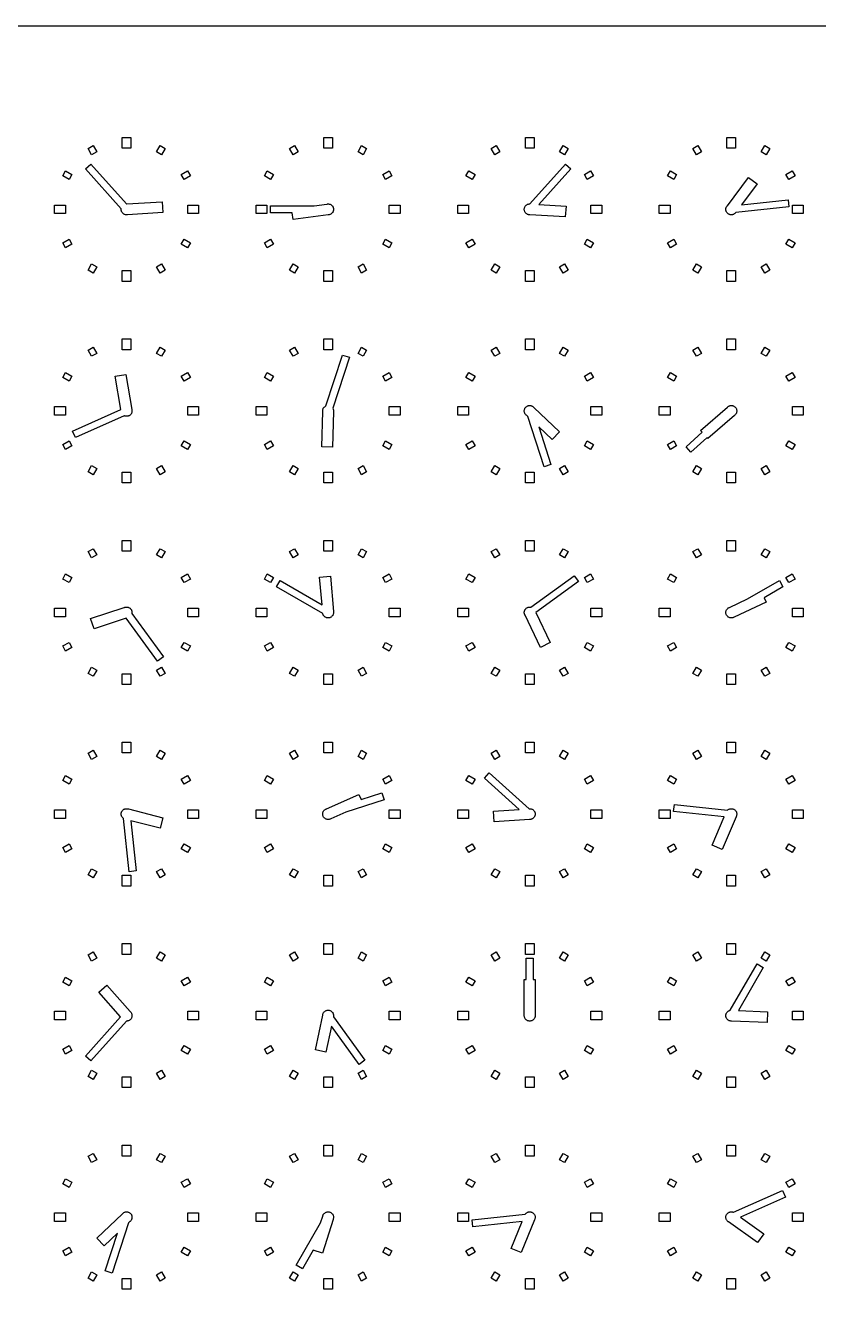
# Model space of a CAD drawing. Header units: millimetres. Extents: x -8 to 856, y -8 to 688.
# Drawn here: x 648 to 758.1, y 508.5 to 687.5 of the extents above; entities that cross this region are included whole.
import ezdxf

# ---------------------------------------------------------------- set-up
doc = ezdxf.new("R2010")
doc.units = ezdxf.units.MM

msp = doc.modelspace()

# ---------------------------------------------------------------- linework, layer by layer
for points in [[(-7.5, -7.5), (-7.5, 687.5), (855.5, 687.5), (855.5, -7.5)], [(662.6, 670.5), (661.4, 670.5), (661.4, 672), (662.6, 672), (662.6, 670.5)], [(690.6, 670.5), (689.4, 670.5), (689.4, 672), (690.6, 672), (690.6, 670.5)], [(718.6, 670.5), (717.4, 670.5), (717.4, 672), (718.6, 672), (718.6, 670.5)], [(746.6, 670.5), (745.4, 670.5), (745.4, 672), (746.6, 672), (746.6, 670.5)], [(657.85, 669.99), (657.15, 669.59), (656.65, 670.46), (657.35, 670.86), (657.85, 669.99)], [(666.85, 669.59), (666.15, 669.99), (666.65, 670.86), (667.35, 670.46), (666.85, 669.59)], [(685.85, 669.99), (685.15, 669.59), (684.65, 670.46), (685.35, 670.86), (685.85, 669.99)], [(694.85, 669.59), (694.15, 669.99), (694.65, 670.86), (695.35, 670.46), (694.85, 669.59)], [(713.85, 669.99), (713.15, 669.59), (712.65, 670.46), (713.35, 670.86), (713.85, 669.99)], [(722.85, 669.59), (722.15, 669.99), (722.65, 670.86), (723.35, 670.46), (722.85, 669.59)], [(741.85, 669.99), (741.15, 669.59), (740.65, 670.46), (741.35, 670.86), (741.85, 669.99)], [(750.85, 669.59), (750.15, 669.99), (750.65, 670.86), (751.35, 670.46), (750.85, 669.59)], [(662.07, 661.25), (662, 661.25), (661.93, 661.25), (661.85, 661.26), (661.78, 661.28), (661.71, 661.3), (661.64, 661.33), (661.58, 661.37), (661.52, 661.42), (661.47, 661.47), (661.42, 661.52), (661.37, 661.58), (661.33, 661.64), (661.3, 661.71), (661.28, 661.78), (661.26, 661.85), (661.25, 661.93), (661.25, 662), (661.25, 662.07), (661.25, 662.09), (656.28, 667.61), (657.02, 668.28), (661.99, 662.75), (662, 662.75), (662.03, 662.75), (666.94, 663.05), (667.04, 661.56), (662.13, 661.26), (662.07, 661.25)], [(718, 661.25), (717.93, 661.25), (717.85, 661.26), (717.78, 661.28), (717.71, 661.3), (717.64, 661.33), (717.58, 661.37), (717.52, 661.42), (717.47, 661.47), (717.42, 661.52), (717.37, 661.58), (717.33, 661.64), (717.3, 661.71), (717.28, 661.78), (717.26, 661.85), (717.25, 661.93), (717.25, 662), (717.25, 662.07), (717.26, 662.15), (717.28, 662.22), (717.3, 662.29), (717.33, 662.36), (717.37, 662.42), (717.42, 662.48), (717.47, 662.53), (717.52, 662.58), (717.58, 662.63), (717.64, 662.67), (717.71, 662.7), (717.78, 662.72), (717.85, 662.74), (717.93, 662.75), (718, 662.75), (718.01, 662.75), (722.98, 668.28), (723.72, 667.61), (719.28, 662.67), (723.04, 662.44), (722.94, 660.95), (718.03, 661.25), (718, 661.25)], [(654.41, 666.85), (654.01, 666.15), (653.14, 666.65), (653.54, 667.35), (654.41, 666.85)], [(669.99, 666.15), (669.59, 666.85), (670.46, 667.35), (670.86, 666.65), (669.99, 666.15)], [(682.41, 666.85), (682.01, 666.15), (681.14, 666.65), (681.54, 667.35), (682.41, 666.85)], [(697.99, 666.15), (697.59, 666.85), (698.46, 667.35), (698.86, 666.65), (697.99, 666.15)], [(710.41, 666.85), (710.01, 666.15), (709.14, 666.65), (709.54, 667.35), (710.41, 666.85)], [(725.99, 666.15), (725.59, 666.85), (726.46, 667.35), (726.86, 666.65), (725.99, 666.15)], [(738.41, 666.85), (738.01, 666.15), (737.14, 666.65), (737.54, 667.35), (738.41, 666.85)], [(746.58, 661.52), (746.53, 661.47), (746.48, 661.42), (746.42, 661.37), (746.36, 661.33), (746.29, 661.3), (746.22, 661.28), (746.15, 661.26), (746.07, 661.25), (746, 661.25), (745.93, 661.25), (745.85, 661.26), (745.78, 661.28), (745.71, 661.3), (745.64, 661.33), (745.58, 661.37), (745.52, 661.42), (745.47, 661.47), (745.42, 661.52), (745.37, 661.58), (745.33, 661.64), (745.3, 661.71), (745.28, 661.78), (745.26, 661.85), (745.25, 661.93), (745.25, 662), (745.25, 662.07), (745.26, 662.15), (745.28, 662.22), (745.3, 662.29), (745.33, 662.36), (745.37, 662.42), (745.42, 662.48), (745.45, 662.51), (748.41, 666.44), (749.61, 665.54), (747.43, 662.65), (753.9, 663.33), (754.01, 662.34), (746.61, 661.56), (746.58, 661.52)], [(753.99, 666.15), (753.59, 666.85), (754.46, 667.35), (754.86, 666.65), (753.99, 666.15)], [(653.5, 662.6), (653.5, 661.4), (652, 661.4), (652, 662.6), (653.5, 662.6)], [(670.5, 661.4), (670.5, 662.6), (672, 662.6), (672, 661.4), (670.5, 661.4)], [(681.5, 662.6), (681.5, 661.4), (680, 661.4), (680, 662.6), (681.5, 662.6)], [(682, 661.5), (682, 662.5), (688.05, 662.5), (689.82, 662.73), (689.85, 662.74), (689.93, 662.75), (690, 662.75), (690.07, 662.75), (690.15, 662.74), (690.22, 662.72), (690.29, 662.7), (690.36, 662.67), (690.42, 662.63), (690.48, 662.58), (690.53, 662.53), (690.58, 662.48), (690.63, 662.42), (690.67, 662.36), (690.7, 662.29), (690.72, 662.22), (690.74, 662.15), (690.75, 662.07), (690.75, 662), (690.75, 661.93), (690.74, 661.85), (690.72, 661.78), (690.7, 661.71), (690.67, 661.64), (690.63, 661.58), (690.58, 661.52), (690.53, 661.47), (690.48, 661.42), (690.42, 661.37), (690.36, 661.33), (690.29, 661.3), (690.22, 661.28), (690.15, 661.26), (690.07, 661.25), (690.02, 661.25), (685.14, 660.6), (685.02, 661.5), (682, 661.5)], [(698.5, 661.4), (698.5, 662.6), (700, 662.6), (700, 661.4), (698.5, 661.4)], [(709.5, 662.6), (709.5, 661.4), (708, 661.4), (708, 662.6), (709.5, 662.6)], [(726.5, 661.4), (726.5, 662.6), (728, 662.6), (728, 661.4), (726.5, 661.4)], [(737.5, 662.6), (737.5, 661.4), (736, 661.4), (736, 662.6), (737.5, 662.6)], [(754.5, 661.4), (754.5, 662.6), (756, 662.6), (756, 661.4), (754.5, 661.4)], [(654.01, 657.85), (654.41, 657.15), (653.54, 656.65), (653.14, 657.35), (654.01, 657.85)], [(669.59, 657.15), (669.99, 657.85), (670.86, 657.35), (670.46, 656.65), (669.59, 657.15)], [(682.01, 657.85), (682.41, 657.15), (681.54, 656.65), (681.14, 657.35), (682.01, 657.85)], [(697.59, 657.15), (697.99, 657.85), (698.86, 657.35), (698.46, 656.65), (697.59, 657.15)], [(710.01, 657.85), (710.41, 657.15), (709.54, 656.65), (709.14, 657.35), (710.01, 657.85)], [(725.59, 657.15), (725.99, 657.85), (726.86, 657.35), (726.46, 656.65), (725.59, 657.15)], [(738.01, 657.85), (738.41, 657.15), (737.54, 656.65), (737.14, 657.35), (738.01, 657.85)], [(753.59, 657.15), (753.99, 657.85), (754.86, 657.35), (754.46, 656.65), (753.59, 657.15)], [(656.65, 653.54), (657.15, 654.41), (657.85, 654.01), (657.35, 653.14), (656.65, 653.54)], [(661.4, 653.5), (662.6, 653.5), (662.6, 652), (661.4, 652), (661.4, 653.5)], [(666.15, 654.01), (666.85, 654.41), (667.35, 653.54), (666.65, 653.14), (666.15, 654.01)], [(684.65, 653.54), (685.15, 654.41), (685.85, 654.01), (685.35, 653.14), (684.65, 653.54)], [(689.4, 653.5), (690.6, 653.5), (690.6, 652), (689.4, 652), (689.4, 653.5)], [(694.15, 654.01), (694.85, 654.41), (695.35, 653.54), (694.65, 653.14), (694.15, 654.01)], [(713.15, 654.41), (713.85, 654.01), (713.35, 653.14), (712.65, 653.54), (713.15, 654.41)], [(717.4, 652), (717.4, 653.5), (718.6, 653.5), (718.6, 652), (717.4, 652)], [(722.15, 654.01), (722.85, 654.41), (723.35, 653.54), (722.65, 653.14), (722.15, 654.01)], [(741.15, 654.41), (741.85, 654.01), (741.35, 653.14), (740.65, 653.54), (741.15, 654.41)], [(745.4, 652), (745.4, 653.5), (746.6, 653.5), (746.6, 652), (745.4, 652)], [(750.15, 654.01), (750.85, 654.41), (751.35, 653.54), (750.65, 653.14), (750.15, 654.01)], [(657.85, 641.99), (657.15, 641.59), (656.65, 642.46), (657.35, 642.86), (657.85, 641.99)], [(662.6, 642.5), (661.4, 642.5), (661.4, 644), (662.6, 644), (662.6, 642.5)], [(666.85, 641.59), (666.15, 641.99), (666.65, 642.86), (667.35, 642.46), (666.85, 641.59)], [(685.85, 641.99), (685.15, 641.59), (684.65, 642.46), (685.35, 642.86), (685.85, 641.99)], [(690.6, 642.5), (689.4, 642.5), (689.4, 644), (690.6, 644), (690.6, 642.5)], [(694.85, 641.59), (694.15, 641.99), (694.65, 642.86), (695.35, 642.46), (694.85, 641.59)], [(713.85, 641.99), (713.15, 641.59), (712.65, 642.46), (713.35, 642.86), (713.85, 641.99)], [(718.6, 642.5), (717.4, 642.5), (717.4, 644), (718.6, 644), (718.6, 642.5)], [(722.85, 641.59), (722.15, 641.99), (722.65, 642.86), (723.35, 642.46), (722.85, 641.59)], [(741.85, 641.99), (741.15, 641.59), (740.65, 642.46), (741.35, 642.86), (741.85, 641.99)], [(746.6, 642.5), (745.4, 642.5), (745.4, 644), (746.6, 644), (746.6, 642.5)], [(750.85, 641.59), (750.15, 641.99), (750.65, 642.86), (751.35, 642.46), (750.85, 641.59)], [(689.25, 633.94), (689.25, 634), (689.25, 634.07), (689.26, 634.15), (689.28, 634.22), (689.3, 634.29), (689.33, 634.36), (689.37, 634.42), (689.42, 634.48), (689.47, 634.53), (689.52, 634.58), (689.58, 634.63), (689.64, 634.67), (689.7, 634.69), (692, 641.76), (692.95, 641.45), (690.65, 634.38), (690.67, 634.36), (690.7, 634.29), (690.72, 634.22), (690.74, 634.15), (690.75, 634.07), (690.75, 634), (690.75, 633.93), (690.75, 633.9), (690.62, 628.98), (689.12, 629.02), (689.25, 633.94)], [(654.41, 638.85), (654.01, 638.15), (653.14, 638.65), (653.54, 639.35), (654.41, 638.85)], [(661.21, 634.19), (660.44, 638.81), (661.91, 639.06), (662.73, 634.2), (662.74, 634.15), (662.75, 634.07), (662.75, 634), (662.75, 633.93), (662.74, 633.85), (662.72, 633.78), (662.7, 633.71), (662.67, 633.64), (662.63, 633.58), (662.58, 633.52), (662.53, 633.47), (662.48, 633.42), (662.42, 633.37), (662.36, 633.33), (662.29, 633.3), (662.22, 633.28), (662.15, 633.26), (662.07, 633.25), (662, 633.25), (661.93, 633.25), (661.85, 633.26), (661.78, 633.28), (661.71, 633.3), (661.69, 633.31), (654.9, 630.29), (654.49, 631.2), (661.21, 634.19)], [(669.99, 638.15), (669.59, 638.85), (670.46, 639.35), (670.86, 638.65), (669.99, 638.15)], [(682.41, 638.85), (682.01, 638.15), (681.14, 638.65), (681.54, 639.35), (682.41, 638.85)], [(697.99, 638.15), (697.59, 638.85), (698.46, 639.35), (698.86, 638.65), (697.99, 638.15)], [(710.41, 638.85), (710.01, 638.15), (709.14, 638.65), (709.54, 639.35), (710.41, 638.85)], [(725.99, 638.15), (725.59, 638.85), (726.46, 639.35), (726.86, 638.65), (725.99, 638.15)], [(738.41, 638.85), (738.01, 638.15), (737.14, 638.65), (737.54, 639.35), (738.41, 638.85)], [(753.99, 638.15), (753.59, 638.85), (754.46, 639.35), (754.86, 638.65), (753.99, 638.15)], [(653.5, 634.6), (653.5, 633.4), (652, 633.4), (652, 634.6), (653.5, 634.6)], [(670.5, 633.4), (670.5, 634.6), (672, 634.6), (672, 633.4), (670.5, 633.4)], [(681.5, 634.6), (681.5, 633.4), (680, 633.4), (680, 634.6), (681.5, 634.6)], [(698.5, 633.4), (698.5, 634.6), (700, 634.6), (700, 633.4), (698.5, 633.4)], [(709.5, 634.6), (709.5, 633.4), (708, 633.4), (708, 634.6), (709.5, 634.6)], [(717.52, 633.42), (717.47, 633.47), (717.42, 633.52), (717.37, 633.58), (717.33, 633.64), (717.3, 633.71), (717.28, 633.78), (717.26, 633.85), (717.25, 633.93), (717.25, 634), (717.25, 634.07), (717.26, 634.15), (717.28, 634.22), (717.3, 634.29), (717.33, 634.36), (717.37, 634.42), (717.42, 634.48), (717.47, 634.53), (717.52, 634.58), (717.58, 634.63), (717.64, 634.67), (717.71, 634.7), (717.78, 634.72), (717.85, 634.74), (717.93, 634.75), (718, 634.75), (718.07, 634.75), (718.15, 634.74), (718.22, 634.72), (718.29, 634.7), (718.36, 634.67), (718.42, 634.63), (718.48, 634.58), (718.53, 634.53), (718.58, 634.49), (722.14, 631.1), (721.11, 630.01), (719.25, 631.78), (720.95, 626.55), (720, 626.24), (717.73, 633.23), (717.54, 633.4), (717.52, 633.42)], [(726.5, 633.4), (726.5, 634.6), (728, 634.6), (728, 633.4), (726.5, 633.4)], [(737.5, 634.6), (737.5, 633.4), (736, 633.4), (736, 634.6), (737.5, 634.6)], [(741.96, 631.03), (741.73, 631.29), (745.45, 634.51), (745.47, 634.53), (745.52, 634.58), (745.58, 634.63), (745.64, 634.67), (745.71, 634.7), (745.78, 634.72), (745.85, 634.74), (745.93, 634.75), (746, 634.75), (746.07, 634.75), (746.15, 634.74), (746.22, 634.72), (746.29, 634.7), (746.36, 634.67), (746.42, 634.63), (746.48, 634.58), (746.53, 634.53), (746.58, 634.48), (746.63, 634.42), (746.67, 634.36), (746.7, 634.29), (746.72, 634.22), (746.74, 634.15), (746.75, 634.07), (746.75, 634), (746.75, 633.93), (746.74, 633.85), (746.72, 633.78), (746.7, 633.71), (746.67, 633.64), (746.63, 633.58), (746.58, 633.52), (746.53, 633.47), (746.48, 633.42), (746.43, 633.38), (742.72, 630.15), (742.61, 630.28), (740.39, 628.28), (739.72, 629.02), (741.96, 631.03)], [(754.5, 633.4), (754.5, 634.6), (756, 634.6), (756, 633.4), (754.5, 633.4)], [(654.01, 629.85), (654.41, 629.15), (653.54, 628.65), (653.14, 629.35), (654.01, 629.85)], [(669.59, 629.15), (669.99, 629.85), (670.86, 629.35), (670.46, 628.65), (669.59, 629.15)], [(682.01, 629.85), (682.41, 629.15), (681.54, 628.65), (681.14, 629.35), (682.01, 629.85)], [(697.59, 629.15), (697.99, 629.85), (698.86, 629.35), (698.46, 628.65), (697.59, 629.15)], [(710.01, 629.85), (710.41, 629.15), (709.54, 628.65), (709.14, 629.35), (710.01, 629.85)], [(725.59, 629.15), (725.99, 629.85), (726.86, 629.35), (726.46, 628.65), (725.59, 629.15)], [(738.01, 629.85), (738.41, 629.15), (737.54, 628.65), (737.14, 629.35), (738.01, 629.85)], [(753.59, 629.15), (753.99, 629.85), (754.86, 629.35), (754.46, 628.65), (753.59, 629.15)], [(656.65, 625.54), (657.15, 626.41), (657.85, 626.01), (657.35, 625.14), (656.65, 625.54)], [(661.4, 625.5), (662.6, 625.5), (662.6, 624), (661.4, 624), (661.4, 625.5)], [(666.15, 626.01), (666.85, 626.41), (667.35, 625.54), (666.65, 625.14), (666.15, 626.01)], [(684.65, 625.54), (685.15, 626.41), (685.85, 626.01), (685.35, 625.14), (684.65, 625.54)], [(689.4, 625.5), (690.6, 625.5), (690.6, 624), (689.4, 624), (689.4, 625.5)], [(694.15, 626.01), (694.85, 626.41), (695.35, 625.54), (694.65, 625.14), (694.15, 626.01)], [(713.15, 626.41), (713.85, 626.01), (713.35, 625.14), (712.65, 625.54), (713.15, 626.41)], [(717.4, 624), (717.4, 625.5), (718.6, 625.5), (718.6, 624), (717.4, 624)], [(722.15, 626.01), (722.85, 626.41), (723.35, 625.54), (722.65, 625.14), (722.15, 626.01)], [(740.65, 625.54), (741.15, 626.41), (741.85, 626.01), (741.35, 625.14), (740.65, 625.54)], [(745.4, 625.5), (746.6, 625.5), (746.6, 624), (745.4, 624), (745.4, 625.5)], [(750.15, 626.01), (750.85, 626.41), (751.35, 625.54), (750.65, 625.14), (750.15, 626.01)], [(662.6, 614.5), (661.4, 614.5), (661.4, 616), (662.6, 616), (662.6, 614.5)], [(690.6, 614.5), (689.4, 614.5), (689.4, 616), (690.6, 616), (690.6, 614.5)], [(718.6, 614.5), (717.4, 614.5), (717.4, 616), (718.6, 616), (718.6, 614.5)], [(746.6, 614.5), (745.4, 614.5), (745.4, 616), (746.6, 616), (746.6, 614.5)], [(657.85, 613.99), (657.15, 613.59), (656.65, 614.46), (657.35, 614.86), (657.85, 613.99)], [(666.85, 613.59), (666.15, 613.99), (666.65, 614.86), (667.35, 614.46), (666.85, 613.59)], [(685.85, 613.99), (685.15, 613.59), (684.65, 614.46), (685.35, 614.86), (685.85, 613.99)], [(694.85, 613.59), (694.15, 613.99), (694.65, 614.86), (695.35, 614.46), (694.85, 613.59)], [(713.85, 613.99), (713.15, 613.59), (712.65, 614.46), (713.35, 614.86), (713.85, 613.99)], [(722.85, 613.59), (722.15, 613.99), (722.65, 614.86), (723.35, 614.46), (722.85, 613.59)], [(741.85, 613.99), (741.15, 613.59), (740.65, 614.46), (741.35, 614.86), (741.85, 613.99)], [(750.85, 613.59), (750.15, 613.99), (750.65, 614.86), (751.35, 614.46), (750.85, 613.59)], [(654.41, 610.85), (654.01, 610.15), (653.14, 610.65), (653.54, 611.35), (654.41, 610.85)], [(669.99, 610.15), (669.59, 610.85), (670.46, 611.35), (670.86, 610.65), (669.99, 610.15)], [(682.41, 610.85), (682.01, 610.15), (681.14, 610.65), (681.54, 611.35), (682.41, 610.85)], [(690.7, 605.71), (690.67, 605.64), (690.63, 605.58), (690.58, 605.52), (690.53, 605.47), (690.48, 605.42), (690.42, 605.37), (690.36, 605.33), (690.29, 605.3), (690.22, 605.28), (690.15, 605.26), (690.07, 605.25), (690, 605.25), (689.93, 605.25), (689.85, 605.26), (689.78, 605.28), (689.71, 605.3), (689.64, 605.33), (689.58, 605.37), (689.52, 605.42), (689.47, 605.47), (689.42, 605.52), (689.37, 605.58), (689.33, 605.64), (689.3, 605.71), (689.28, 605.78), (689.26, 605.85), (682.82, 609.57), (683.32, 610.43), (689.15, 607.07), (688.82, 610.92), (690.31, 611.05), (690.74, 606.15), (690.74, 606.15), (690.75, 606.07), (690.75, 606), (690.75, 605.93), (690.74, 605.85), (690.72, 605.78), (690.7, 605.71)], [(697.99, 610.15), (697.59, 610.85), (698.46, 611.35), (698.86, 610.65), (697.99, 610.15)], [(710.41, 610.85), (710.01, 610.15), (709.14, 610.65), (709.54, 611.35), (710.41, 610.85)], [(717.33, 605.64), (717.3, 605.71), (717.28, 605.78), (717.26, 605.85), (717.25, 605.93), (717.25, 606), (717.25, 606.07), (717.26, 606.15), (717.28, 606.22), (717.3, 606.29), (717.33, 606.36), (717.37, 606.42), (717.42, 606.48), (717.47, 606.53), (717.52, 606.58), (717.58, 606.63), (717.64, 606.67), (717.71, 606.7), (717.78, 606.72), (717.85, 606.74), (717.93, 606.75), (718, 606.75), (718.07, 606.75), (718.15, 606.74), (718.16, 606.74), (724.18, 611.11), (724.77, 610.3), (718.84, 605.99), (720.83, 601.81), (719.48, 601.16), (717.36, 605.61), (717.33, 605.64)], [(725.99, 610.15), (725.59, 610.85), (726.46, 611.35), (726.86, 610.65), (725.99, 610.15)], [(738.41, 610.85), (738.01, 610.15), (737.14, 610.65), (737.54, 611.35), (738.41, 610.85)], [(746.36, 605.33), (746.29, 605.3), (746.22, 605.28), (746.15, 605.26), (746.07, 605.25), (746, 605.25), (745.93, 605.25), (745.85, 605.26), (745.78, 605.28), (745.71, 605.3), (745.64, 605.33), (745.58, 605.37), (745.52, 605.42), (745.47, 605.47), (745.42, 605.52), (745.37, 605.58), (745.33, 605.64), (745.3, 605.71), (745.28, 605.78), (745.26, 605.85), (745.25, 605.93), (745.25, 606), (745.25, 606.07), (745.26, 606.15), (745.28, 606.22), (745.3, 606.29), (745.33, 606.36), (745.37, 606.42), (745.42, 606.48), (745.47, 606.53), (745.52, 606.58), (745.58, 606.63), (745.64, 606.67), (745.71, 606.7), (745.75, 606.71), (748.25, 607.88), (752.68, 610.43), (753.18, 609.57), (750.56, 608.05), (750.85, 607.43), (746.39, 605.35), (746.36, 605.33)], [(753.99, 610.15), (753.59, 610.85), (754.46, 611.35), (754.86, 610.65), (753.99, 610.15)], [(661.69, 606.69), (661.71, 606.7), (661.78, 606.72), (661.85, 606.74), (661.93, 606.75), (662, 606.75), (662.07, 606.75), (662.15, 606.74), (662.22, 606.72), (662.29, 606.7), (662.36, 606.67), (662.42, 606.63), (662.48, 606.58), (662.53, 606.53), (662.58, 606.48), (662.63, 606.42), (662.67, 606.36), (662.7, 606.29), (662.72, 606.22), (662.74, 606.15), (662.75, 606.07), (662.75, 606), (662.75, 605.93), (662.74, 605.85), (662.74, 605.84), (667.11, 599.82), (666.3, 599.23), (661.96, 605.2), (657.48, 603.74), (657.01, 605.17), (661.69, 606.69)], [(653.5, 606.6), (653.5, 605.4), (652, 605.4), (652, 606.6), (653.5, 606.6)], [(670.5, 605.4), (670.5, 606.6), (672, 606.6), (672, 605.4), (670.5, 605.4)], [(681.5, 606.6), (681.5, 605.4), (680, 605.4), (680, 606.6), (681.5, 606.6)], [(698.5, 605.4), (698.5, 606.6), (700, 606.6), (700, 605.4), (698.5, 605.4)], [(709.5, 606.6), (709.5, 605.4), (708, 605.4), (708, 606.6), (709.5, 606.6)], [(726.5, 605.4), (726.5, 606.6), (728, 606.6), (728, 605.4), (726.5, 605.4)], [(737.5, 606.6), (737.5, 605.4), (736, 605.4), (736, 606.6), (737.5, 606.6)], [(754.5, 605.4), (754.5, 606.6), (756, 606.6), (756, 605.4), (754.5, 605.4)], [(654.01, 601.85), (654.41, 601.15), (653.54, 600.65), (653.14, 601.35), (654.01, 601.85)], [(669.59, 601.15), (669.99, 601.85), (670.86, 601.35), (670.46, 600.65), (669.59, 601.15)], [(682.01, 601.85), (682.41, 601.15), (681.54, 600.65), (681.14, 601.35), (682.01, 601.85)], [(697.59, 601.15), (697.99, 601.85), (698.86, 601.35), (698.46, 600.65), (697.59, 601.15)], [(710.01, 601.85), (710.41, 601.15), (709.54, 600.65), (709.14, 601.35), (710.01, 601.85)], [(725.59, 601.15), (725.99, 601.85), (726.86, 601.35), (726.46, 600.65), (725.59, 601.15)], [(738.01, 601.85), (738.41, 601.15), (737.54, 600.65), (737.14, 601.35), (738.01, 601.85)], [(753.59, 601.15), (753.99, 601.85), (754.86, 601.35), (754.46, 600.65), (753.59, 601.15)], [(656.65, 597.54), (657.15, 598.41), (657.85, 598.01), (657.35, 597.14), (656.65, 597.54)], [(666.15, 598.01), (666.85, 598.41), (667.35, 597.54), (666.65, 597.14), (666.15, 598.01)], [(684.65, 597.54), (685.15, 598.41), (685.85, 598.01), (685.35, 597.14), (684.65, 597.54)], [(694.15, 598.01), (694.85, 598.41), (695.35, 597.54), (694.65, 597.14), (694.15, 598.01)], [(713.15, 598.41), (713.85, 598.01), (713.35, 597.14), (712.65, 597.54), (713.15, 598.41)], [(722.15, 598.01), (722.85, 598.41), (723.35, 597.54), (722.65, 597.14), (722.15, 598.01)], [(741.15, 598.41), (741.85, 598.01), (741.35, 597.14), (740.65, 597.54), (741.15, 598.41)], [(750.15, 598.01), (750.85, 598.41), (751.35, 597.54), (750.65, 597.14), (750.15, 598.01)], [(661.4, 597.5), (662.6, 597.5), (662.6, 596), (661.4, 596), (661.4, 597.5)], [(689.4, 597.5), (690.6, 597.5), (690.6, 596), (689.4, 596), (689.4, 597.5)], [(717.4, 596), (717.4, 597.5), (718.6, 597.5), (718.6, 596), (717.4, 596)], [(745.4, 596), (745.4, 597.5), (746.6, 597.5), (746.6, 596), (745.4, 596)], [(662.6, 586.5), (661.4, 586.5), (661.4, 588), (662.6, 588), (662.6, 586.5)], [(690.6, 586.5), (689.4, 586.5), (689.4, 588), (690.6, 588), (690.6, 586.5)], [(718.6, 586.5), (717.4, 586.5), (717.4, 588), (718.6, 588), (718.6, 586.5)], [(746.6, 586.5), (745.4, 586.5), (745.4, 588), (746.6, 588), (746.6, 586.5)], [(657.85, 585.99), (657.15, 585.59), (656.65, 586.46), (657.35, 586.86), (657.85, 585.99)], [(666.85, 585.59), (666.15, 585.99), (666.65, 586.86), (667.35, 586.46), (666.85, 585.59)], [(685.85, 585.99), (685.15, 585.59), (684.65, 586.46), (685.35, 586.86), (685.85, 585.99)], [(694.85, 585.59), (694.15, 585.99), (694.65, 586.86), (695.35, 586.46), (694.85, 585.59)], [(713.85, 585.99), (713.15, 585.59), (712.65, 586.46), (713.35, 586.86), (713.85, 585.99)], [(722.85, 585.59), (722.15, 585.99), (722.65, 586.86), (723.35, 586.46), (722.85, 585.59)], [(741.85, 585.99), (741.15, 585.59), (740.65, 586.46), (741.35, 586.86), (741.85, 585.99)], [(750.85, 585.59), (750.15, 585.99), (750.65, 586.86), (751.35, 586.46), (750.85, 585.59)], [(716.53, 578.65), (711.72, 582.98), (712.39, 583.72), (717.91, 578.75), (717.93, 578.75), (718, 578.75), (718.07, 578.75), (718.15, 578.74), (718.22, 578.72), (718.29, 578.7), (718.36, 578.67), (718.42, 578.63), (718.48, 578.58), (718.53, 578.53), (718.58, 578.48), (718.63, 578.42), (718.67, 578.36), (718.7, 578.29), (718.72, 578.22), (718.74, 578.15), (718.75, 578.07), (718.75, 578), (718.75, 577.93), (718.74, 577.85), (718.72, 577.78), (718.7, 577.71), (718.67, 577.64), (718.63, 577.58), (718.58, 577.52), (718.53, 577.47), (718.48, 577.42), (718.42, 577.37), (718.36, 577.33), (718.29, 577.3), (718.22, 577.28), (718.15, 577.26), (718.07, 577.25), (718, 577.25), (717.97, 577.25), (713.06, 576.9), (712.96, 578.4), (716.53, 578.65)], [(654.41, 582.85), (654.01, 582.15), (653.14, 582.65), (653.54, 583.35), (654.41, 582.85)], [(669.99, 582.15), (669.59, 582.85), (670.46, 583.35), (670.86, 582.65), (669.99, 582.15)], [(682.41, 582.85), (682.01, 582.15), (681.14, 582.65), (681.54, 583.35), (682.41, 582.85)], [(697.99, 582.15), (697.59, 582.85), (698.46, 583.35), (698.86, 582.65), (697.99, 582.15)], [(710.41, 582.85), (710.01, 582.15), (709.14, 582.65), (709.54, 583.35), (710.41, 582.85)], [(725.99, 582.15), (725.59, 582.85), (726.46, 583.35), (726.86, 582.65), (725.99, 582.15)], [(738.41, 582.85), (738.01, 582.15), (737.14, 582.65), (737.54, 583.35), (738.41, 582.85)], [(753.99, 582.15), (753.59, 582.85), (754.46, 583.35), (754.86, 582.65), (753.99, 582.15)], [(690.36, 577.33), (690.29, 577.3), (690.22, 577.28), (690.15, 577.26), (690.07, 577.25), (690, 577.25), (689.93, 577.25), (689.85, 577.26), (689.78, 577.28), (689.71, 577.3), (689.64, 577.33), (689.58, 577.37), (689.52, 577.42), (689.47, 577.47), (689.42, 577.52), (689.37, 577.58), (689.33, 577.64), (689.3, 577.71), (689.28, 577.78), (689.26, 577.85), (689.25, 577.93), (689.25, 578), (689.25, 578.07), (689.26, 578.15), (689.28, 578.22), (689.3, 578.29), (689.33, 578.36), (689.37, 578.42), (689.42, 578.48), (689.47, 578.53), (689.52, 578.58), (689.58, 578.63), (689.64, 578.67), (689.71, 578.7), (689.77, 578.72), (694.26, 580.72), (694.58, 580.01), (697.45, 580.95), (697.76, 580), (692.45, 578.27), (690.38, 577.35), (690.36, 577.33)], [(653.5, 578.6), (653.5, 577.4), (652, 577.4), (652, 578.6), (653.5, 578.6)], [(661.52, 577.42), (661.47, 577.47), (661.42, 577.52), (661.37, 577.58), (661.33, 577.64), (661.3, 577.71), (661.28, 577.78), (661.26, 577.85), (661.25, 577.93), (661.25, 578), (661.25, 578.07), (661.26, 578.15), (661.28, 578.22), (661.3, 578.29), (661.33, 578.36), (661.37, 578.42), (661.42, 578.48), (661.47, 578.53), (661.52, 578.58), (661.58, 578.63), (661.64, 578.67), (661.71, 578.7), (661.78, 578.72), (661.85, 578.74), (661.93, 578.75), (662, 578.75), (662.07, 578.75), (662.15, 578.74), (662.22, 578.72), (662.26, 578.71), (667.03, 577.47), (666.65, 576.02), (662.6, 577.07), (663.33, 570.1), (662.34, 569.99), (661.56, 577.39), (661.52, 577.42)], [(670.5, 577.4), (670.5, 578.6), (672, 578.6), (672, 577.4), (670.5, 577.4)], [(681.5, 578.6), (681.5, 577.4), (680, 577.4), (680, 578.6), (681.5, 578.6)], [(698.5, 577.4), (698.5, 578.6), (700, 578.6), (700, 577.4), (698.5, 577.4)], [(709.5, 578.6), (709.5, 577.4), (708, 577.4), (708, 578.6), (709.5, 578.6)], [(726.5, 577.4), (726.5, 578.6), (728, 578.6), (728, 577.4), (726.5, 577.4)], [(737.5, 578.6), (737.5, 577.4), (736, 577.4), (736, 578.6), (737.5, 578.6)], [(745.02, 577.6), (737.99, 578.34), (738.1, 579.33), (745.49, 578.56), (745.52, 578.58), (745.58, 578.63), (745.64, 578.67), (745.71, 578.7), (745.78, 578.72), (745.85, 578.74), (745.93, 578.75), (746, 578.75), (746.07, 578.75), (746.15, 578.74), (746.22, 578.72), (746.29, 578.7), (746.36, 578.67), (746.42, 578.63), (746.48, 578.58), (746.53, 578.53), (746.58, 578.48), (746.63, 578.42), (746.67, 578.36), (746.7, 578.29), (746.72, 578.22), (746.74, 578.15), (746.75, 578.07), (746.75, 578), (746.75, 577.93), (746.74, 577.85), (746.72, 577.78), (746.7, 577.71), (746.67, 577.64), (746.66, 577.63), (744.74, 573.1), (743.36, 573.69), (745.02, 577.6)], [(754.5, 577.4), (754.5, 578.6), (756, 578.6), (756, 577.4), (754.5, 577.4)], [(654.01, 573.85), (654.41, 573.15), (653.54, 572.65), (653.14, 573.35), (654.01, 573.85)], [(669.59, 573.15), (669.99, 573.85), (670.86, 573.35), (670.46, 572.65), (669.59, 573.15)], [(682.01, 573.85), (682.41, 573.15), (681.54, 572.65), (681.14, 573.35), (682.01, 573.85)], [(697.59, 573.15), (697.99, 573.85), (698.86, 573.35), (698.46, 572.65), (697.59, 573.15)], [(710.01, 573.85), (710.41, 573.15), (709.54, 572.65), (709.14, 573.35), (710.01, 573.85)], [(725.59, 573.15), (725.99, 573.85), (726.86, 573.35), (726.46, 572.65), (725.59, 573.15)], [(738.01, 573.85), (738.41, 573.15), (737.54, 572.65), (737.14, 573.35), (738.01, 573.85)], [(753.59, 573.15), (753.99, 573.85), (754.86, 573.35), (754.46, 572.65), (753.59, 573.15)], [(657.15, 570.41), (657.85, 570.01), (657.35, 569.14), (656.65, 569.54), (657.15, 570.41)], [(661.4, 568), (661.4, 569.5), (662.6, 569.5), (662.6, 568), (661.4, 568)], [(666.15, 570.01), (666.85, 570.41), (667.35, 569.54), (666.65, 569.14), (666.15, 570.01)], [(685.15, 570.41), (685.85, 570.01), (685.35, 569.14), (684.65, 569.54), (685.15, 570.41)], [(689.4, 568), (689.4, 569.5), (690.6, 569.5), (690.6, 568), (689.4, 568)], [(694.15, 570.01), (694.85, 570.41), (695.35, 569.54), (694.65, 569.14), (694.15, 570.01)], [(712.65, 569.54), (713.15, 570.41), (713.85, 570.01), (713.35, 569.14), (712.65, 569.54)], [(717.4, 569.5), (718.6, 569.5), (718.6, 568), (717.4, 568), (717.4, 569.5)], [(722.15, 570.01), (722.85, 570.41), (723.35, 569.54), (722.65, 569.14), (722.15, 570.01)], [(740.65, 569.54), (741.15, 570.41), (741.85, 570.01), (741.35, 569.14), (740.65, 569.54)], [(745.4, 569.5), (746.6, 569.5), (746.6, 568), (745.4, 568), (745.4, 569.5)], [(750.15, 570.01), (750.85, 570.41), (751.35, 569.54), (750.65, 569.14), (750.15, 570.01)], [(657.85, 557.99), (657.15, 557.59), (656.65, 558.46), (657.35, 558.86), (657.85, 557.99)], [(662.6, 558.5), (661.4, 558.5), (661.4, 560), (662.6, 560), (662.6, 558.5)], [(666.85, 557.59), (666.15, 557.99), (666.65, 558.86), (667.35, 558.46), (666.85, 557.59)], [(685.85, 557.99), (685.15, 557.59), (684.65, 558.46), (685.35, 558.86), (685.85, 557.99)], [(690.6, 558.5), (689.4, 558.5), (689.4, 560), (690.6, 560), (690.6, 558.5)], [(694.85, 557.59), (694.15, 557.99), (694.65, 558.86), (695.35, 558.46), (694.85, 557.59)], [(713.85, 557.99), (713.15, 557.59), (712.65, 558.46), (713.35, 558.86), (713.85, 557.99)], [(718.6, 558.5), (717.4, 558.5), (717.4, 560), (718.6, 560), (718.6, 558.5)], [(722.85, 557.59), (722.15, 557.99), (722.65, 558.86), (723.35, 558.46), (722.85, 557.59)], [(741.85, 557.99), (741.15, 557.59), (740.65, 558.46), (741.35, 558.86), (741.85, 557.99)], [(746.6, 558.5), (745.4, 558.5), (745.4, 560), (746.6, 560), (746.6, 558.5)], [(750.85, 557.59), (750.15, 557.99), (750.65, 558.86), (751.35, 558.46), (750.85, 557.59)], [(718.7, 549.71), (718.67, 549.64), (718.63, 549.58), (718.58, 549.52), (718.53, 549.47), (718.48, 549.42), (718.42, 549.37), (718.36, 549.33), (718.29, 549.3), (718.22, 549.28), (718.15, 549.26), (718.07, 549.25), (718, 549.25), (717.93, 549.25), (717.85, 549.26), (717.78, 549.28), (717.71, 549.3), (717.64, 549.33), (717.58, 549.37), (717.52, 549.42), (717.47, 549.47), (717.42, 549.52), (717.37, 549.58), (717.33, 549.64), (717.3, 549.71), (717.28, 549.78), (717.26, 549.85), (717.25, 549.93), (717.25, 550), (717.25, 550.07), (717.25, 550.08), (717.25, 555), (717.5, 555), (717.5, 558), (718.5, 558), (718.5, 555), (718.75, 555), (718.75, 550.08), (718.75, 550.07), (718.75, 550), (718.75, 549.93), (718.74, 549.85), (718.72, 549.78), (718.7, 549.71)], [(746, 549.25), (745.93, 549.25), (745.85, 549.26), (745.78, 549.28), (745.71, 549.3), (745.64, 549.33), (745.58, 549.37), (745.52, 549.42), (745.47, 549.47), (745.42, 549.52), (745.37, 549.58), (745.33, 549.64), (745.3, 549.71), (745.28, 549.78), (745.26, 549.85), (745.25, 549.93), (745.25, 550), (745.25, 550.07), (745.26, 550.15), (745.28, 550.22), (745.3, 550.29), (745.33, 550.36), (745.37, 550.42), (745.42, 550.48), (745.47, 550.53), (745.52, 550.58), (745.58, 550.63), (745.64, 550.67), (745.71, 550.7), (745.78, 550.72), (745.85, 550.74), (749.57, 557.18), (750.43, 556.68), (746.99, 550.71), (751.03, 550.53), (750.96, 549.03), (746.05, 549.25), (746, 549.25)], [(654.41, 554.85), (654.01, 554.15), (653.14, 554.65), (653.54, 555.35), (654.41, 554.85)], [(669.99, 554.15), (669.59, 554.85), (670.46, 555.35), (670.86, 554.65), (669.99, 554.15)], [(682.41, 554.85), (682.01, 554.15), (681.14, 554.65), (681.54, 555.35), (682.41, 554.85)], [(697.99, 554.15), (697.59, 554.85), (698.46, 555.35), (698.86, 554.65), (697.99, 554.15)], [(710.41, 554.85), (710.01, 554.15), (709.14, 554.65), (709.54, 555.35), (710.41, 554.85)], [(725.99, 554.15), (725.59, 554.85), (726.46, 555.35), (726.86, 554.65), (725.99, 554.15)], [(738.41, 554.85), (738.01, 554.15), (737.14, 554.65), (737.54, 555.35), (738.41, 554.85)], [(753.99, 554.15), (753.59, 554.85), (754.46, 555.35), (754.86, 554.65), (753.99, 554.15)], [(661.16, 549.82), (658.13, 553.25), (659.25, 554.24), (662.51, 550.56), (662.53, 550.53), (662.58, 550.48), (662.63, 550.42), (662.67, 550.36), (662.7, 550.29), (662.72, 550.22), (662.74, 550.15), (662.75, 550.07), (662.75, 550), (662.75, 549.93), (662.74, 549.85), (662.72, 549.78), (662.7, 549.71), (662.67, 549.64), (662.63, 549.58), (662.58, 549.52), (662.53, 549.47), (662.48, 549.42), (662.42, 549.37), (662.36, 549.33), (662.29, 549.3), (662.22, 549.28), (662.15, 549.26), (662.07, 549.25), (662, 549.25), (661.99, 549.25), (657.02, 543.72), (656.28, 544.39), (661.16, 549.82)], [(653.5, 550.6), (653.5, 549.4), (652, 549.4), (652, 550.6), (653.5, 550.6)], [(670.5, 549.4), (670.5, 550.6), (672, 550.6), (672, 549.4), (670.5, 549.4)], [(681.5, 550.6), (681.5, 549.4), (680, 549.4), (680, 550.6), (681.5, 550.6)], [(689.25, 550.07), (689.25, 550.07), (689.26, 550.15), (689.28, 550.22), (689.3, 550.29), (689.33, 550.36), (689.37, 550.42), (689.42, 550.48), (689.47, 550.53), (689.52, 550.58), (689.58, 550.63), (689.64, 550.67), (689.71, 550.7), (689.78, 550.72), (689.85, 550.74), (689.93, 550.75), (690, 550.75), (690.07, 550.75), (690.15, 550.74), (690.22, 550.72), (690.29, 550.7), (690.36, 550.67), (690.42, 550.63), (690.48, 550.58), (690.53, 550.53), (690.58, 550.48), (690.63, 550.42), (690.67, 550.36), (690.7, 550.29), (690.72, 550.22), (690.74, 550.15), (690.75, 550.07), (690.75, 550), (690.75, 549.93), (690.74, 549.85), (690.74, 549.84), (695.11, 543.82), (694.3, 543.23), (690.45, 548.53), (689.69, 544.95), (688.23, 545.27), (689.25, 550.07)], [(698.5, 549.4), (698.5, 550.6), (700, 550.6), (700, 549.4), (698.5, 549.4)], [(709.5, 550.6), (709.5, 549.4), (708, 549.4), (708, 550.6), (709.5, 550.6)], [(726.5, 549.4), (726.5, 550.6), (728, 550.6), (728, 549.4), (726.5, 549.4)], [(737.5, 550.6), (737.5, 549.4), (736, 549.4), (736, 550.6), (737.5, 550.6)], [(754.5, 549.4), (754.5, 550.6), (756, 550.6), (756, 549.4), (754.5, 549.4)], [(654.01, 545.85), (654.41, 545.15), (653.54, 544.65), (653.14, 545.35), (654.01, 545.85)], [(669.59, 545.15), (669.99, 545.85), (670.86, 545.35), (670.46, 544.65), (669.59, 545.15)], [(682.01, 545.85), (682.41, 545.15), (681.54, 544.65), (681.14, 545.35), (682.01, 545.85)], [(697.59, 545.15), (697.99, 545.85), (698.86, 545.35), (698.46, 544.65), (697.59, 545.15)], [(710.01, 545.85), (710.41, 545.15), (709.54, 544.65), (709.14, 545.35), (710.01, 545.85)], [(725.59, 545.15), (725.99, 545.85), (726.86, 545.35), (726.46, 544.65), (725.59, 545.15)], [(738.01, 545.85), (738.41, 545.15), (737.54, 544.65), (737.14, 545.35), (738.01, 545.85)], [(753.59, 545.15), (753.99, 545.85), (754.86, 545.35), (754.46, 544.65), (753.59, 545.15)], [(656.65, 541.54), (657.15, 542.41), (657.85, 542.01), (657.35, 541.14), (656.65, 541.54)], [(666.15, 542.01), (666.85, 542.41), (667.35, 541.54), (666.65, 541.14), (666.15, 542.01)], [(684.65, 541.54), (685.15, 542.41), (685.85, 542.01), (685.35, 541.14), (684.65, 541.54)], [(694.15, 542.01), (694.85, 542.41), (695.35, 541.54), (694.65, 541.14), (694.15, 542.01)], [(712.65, 541.54), (713.15, 542.41), (713.85, 542.01), (713.35, 541.14), (712.65, 541.54)], [(722.15, 542.01), (722.85, 542.41), (723.35, 541.54), (722.65, 541.14), (722.15, 542.01)], [(741.15, 542.41), (741.85, 542.01), (741.35, 541.14), (740.65, 541.54), (741.15, 542.41)], [(750.15, 542.01), (750.85, 542.41), (751.35, 541.54), (750.65, 541.14), (750.15, 542.01)], [(661.4, 541.5), (662.6, 541.5), (662.6, 540), (661.4, 540), (661.4, 541.5)], [(689.4, 541.5), (690.6, 541.5), (690.6, 540), (689.4, 540), (689.4, 541.5)], [(717.4, 541.5), (718.6, 541.5), (718.6, 540), (717.4, 540), (717.4, 541.5)], [(745.4, 540), (745.4, 541.5), (746.6, 541.5), (746.6, 540), (745.4, 540)], [(662.6, 530.5), (661.4, 530.5), (661.4, 532), (662.6, 532), (662.6, 530.5)], [(690.6, 530.5), (689.4, 530.5), (689.4, 532), (690.6, 532), (690.6, 530.5)], [(718.6, 530.5), (717.4, 530.5), (717.4, 532), (718.6, 532), (718.6, 530.5)], [(746.6, 530.5), (745.4, 530.5), (745.4, 532), (746.6, 532), (746.6, 530.5)], [(657.85, 529.99), (657.15, 529.59), (656.65, 530.46), (657.35, 530.86), (657.85, 529.99)], [(666.85, 529.59), (666.15, 529.99), (666.65, 530.86), (667.35, 530.46), (666.85, 529.59)], [(685.85, 529.99), (685.15, 529.59), (684.65, 530.46), (685.35, 530.86), (685.85, 529.99)], [(694.85, 529.59), (694.15, 529.99), (694.65, 530.86), (695.35, 530.46), (694.85, 529.59)], [(713.85, 529.99), (713.15, 529.59), (712.65, 530.46), (713.35, 530.86), (713.85, 529.99)], [(722.85, 529.59), (722.15, 529.99), (722.65, 530.86), (723.35, 530.46), (722.85, 529.59)], [(741.85, 529.99), (741.15, 529.59), (740.65, 530.46), (741.35, 530.86), (741.85, 529.99)], [(750.85, 529.59), (750.15, 529.99), (750.65, 530.86), (751.35, 530.46), (750.85, 529.59)], [(654.41, 526.85), (654.01, 526.15), (653.14, 526.65), (653.54, 527.35), (654.41, 526.85)], [(669.99, 526.15), (669.59, 526.85), (670.46, 527.35), (670.86, 526.65), (669.99, 526.15)], [(682.41, 526.85), (682.01, 526.15), (681.14, 526.65), (681.54, 527.35), (682.41, 526.85)], [(697.99, 526.15), (697.59, 526.85), (698.46, 527.35), (698.86, 526.65), (697.99, 526.15)], [(710.41, 526.85), (710.01, 526.15), (709.14, 526.65), (709.54, 527.35), (710.41, 526.85)], [(725.99, 526.15), (725.59, 526.85), (726.46, 527.35), (726.86, 526.65), (725.99, 526.15)], [(738.41, 526.85), (738.01, 526.15), (737.14, 526.65), (737.54, 527.35), (738.41, 526.85)], [(753.99, 526.15), (753.59, 526.85), (754.46, 527.35), (754.86, 526.65), (753.99, 526.15)], [(745.58, 521.37), (745.52, 521.42), (745.47, 521.47), (745.42, 521.52), (745.37, 521.58), (745.33, 521.64), (745.3, 521.71), (745.28, 521.78), (745.26, 521.85), (745.25, 521.93), (745.25, 522), (745.25, 522.07), (745.26, 522.15), (745.28, 522.22), (745.3, 522.29), (745.33, 522.36), (745.37, 522.42), (745.42, 522.48), (745.47, 522.53), (745.52, 522.58), (745.58, 522.63), (745.64, 522.67), (745.71, 522.7), (745.78, 522.72), (745.85, 522.74), (745.93, 522.75), (746, 522.75), (746.07, 522.75), (746.15, 522.74), (746.22, 522.72), (746.29, 522.7), (746.31, 522.69), (753.1, 525.71), (753.51, 524.8), (747.27, 522.02), (750.51, 519.71), (749.64, 518.49), (745.63, 521.34), (745.58, 521.37)], [(660.75, 519.78), (658.89, 518.01), (657.86, 519.1), (661.42, 522.49), (661.47, 522.53), (661.52, 522.58), (661.58, 522.63), (661.64, 522.67), (661.71, 522.7), (661.78, 522.72), (661.85, 522.74), (661.93, 522.75), (662, 522.75), (662.07, 522.75), (662.15, 522.74), (662.22, 522.72), (662.29, 522.7), (662.36, 522.67), (662.42, 522.63), (662.48, 522.58), (662.53, 522.53), (662.58, 522.48), (662.63, 522.42), (662.67, 522.36), (662.7, 522.29), (662.72, 522.22), (662.74, 522.15), (662.75, 522.07), (662.75, 522), (662.75, 521.93), (662.74, 521.85), (662.72, 521.78), (662.7, 521.71), (662.67, 521.64), (662.63, 521.58), (662.58, 521.52), (662.53, 521.47), (662.48, 521.42), (662.46, 521.4), (662.27, 521.23), (660, 514.24), (659.05, 514.55), (660.75, 519.78)], [(688.96, 521.2), (689.26, 522.14), (689.26, 522.15), (689.28, 522.22), (689.3, 522.29), (689.33, 522.36), (689.37, 522.42), (689.42, 522.48), (689.47, 522.53), (689.52, 522.58), (689.58, 522.63), (689.64, 522.67), (689.71, 522.7), (689.78, 522.72), (689.85, 522.74), (689.93, 522.75), (690, 522.75), (690.07, 522.75), (690.15, 522.74), (690.22, 522.72), (690.29, 522.7), (690.36, 522.67), (690.42, 522.63), (690.48, 522.58), (690.53, 522.53), (690.58, 522.48), (690.63, 522.42), (690.67, 522.36), (690.7, 522.29), (690.72, 522.22), (690.74, 522.15), (690.75, 522.07), (690.75, 522), (690.75, 521.93), (690.74, 521.85), (690.72, 521.78), (690.7, 521.71), (690.69, 521.7), (689.21, 517.01), (687.93, 517.41), (686.43, 514.82), (685.57, 515.32), (688.96, 521.2)], [(716.94, 521.39), (710.1, 520.67), (709.99, 521.66), (717.39, 522.44), (717.42, 522.48), (717.47, 522.53), (717.52, 522.58), (717.58, 522.63), (717.64, 522.67), (717.71, 522.7), (717.78, 522.72), (717.85, 522.74), (717.93, 522.75), (718, 522.75), (718.07, 522.75), (718.15, 522.74), (718.22, 522.72), (718.29, 522.7), (718.36, 522.67), (718.42, 522.63), (718.48, 522.58), (718.53, 522.53), (718.58, 522.48), (718.63, 522.42), (718.67, 522.36), (718.7, 522.29), (718.72, 522.22), (718.74, 522.15), (718.75, 522.07), (718.75, 522), (718.75, 521.93), (718.74, 521.85), (718.72, 521.78), (718.7, 521.71), (718.67, 521.64), (718.66, 521.64), (716.82, 517.08), (715.43, 517.65), (716.94, 521.39)], [(653.5, 522.6), (653.5, 521.4), (652, 521.4), (652, 522.6), (653.5, 522.6)], [(670.5, 521.4), (670.5, 522.6), (672, 522.6), (672, 521.4), (670.5, 521.4)], [(681.5, 522.6), (681.5, 521.4), (680, 521.4), (680, 522.6), (681.5, 522.6)], [(698.5, 521.4), (698.5, 522.6), (700, 522.6), (700, 521.4), (698.5, 521.4)], [(709.5, 522.6), (709.5, 521.4), (708, 521.4), (708, 522.6), (709.5, 522.6)], [(726.5, 521.4), (726.5, 522.6), (728, 522.6), (728, 521.4), (726.5, 521.4)], [(737.5, 522.6), (737.5, 521.4), (736, 521.4), (736, 522.6), (737.5, 522.6)], [(754.5, 521.4), (754.5, 522.6), (756, 522.6), (756, 521.4), (754.5, 521.4)], [(654.01, 517.85), (654.41, 517.15), (653.54, 516.65), (653.14, 517.35), (654.01, 517.85)], [(669.59, 517.15), (669.99, 517.85), (670.86, 517.35), (670.46, 516.65), (669.59, 517.15)], [(682.01, 517.85), (682.41, 517.15), (681.54, 516.65), (681.14, 517.35), (682.01, 517.85)], [(697.59, 517.15), (697.99, 517.85), (698.86, 517.35), (698.46, 516.65), (697.59, 517.15)], [(710.01, 517.85), (710.41, 517.15), (709.54, 516.65), (709.14, 517.35), (710.01, 517.85)], [(725.59, 517.15), (725.99, 517.85), (726.86, 517.35), (726.46, 516.65), (725.59, 517.15)], [(738.01, 517.85), (738.41, 517.15), (737.54, 516.65), (737.14, 517.35), (738.01, 517.85)], [(753.59, 517.15), (753.99, 517.85), (754.86, 517.35), (754.46, 516.65), (753.59, 517.15)], [(656.65, 513.54), (657.15, 514.41), (657.85, 514.01), (657.35, 513.14), (656.65, 513.54)], [(666.15, 514.01), (666.85, 514.41), (667.35, 513.54), (666.65, 513.14), (666.15, 514.01)], [(684.65, 513.54), (685.15, 514.41), (685.85, 514.01), (685.35, 513.14), (684.65, 513.54)], [(694.15, 514.01), (694.85, 514.41), (695.35, 513.54), (694.65, 513.14), (694.15, 514.01)], [(712.65, 513.54), (713.15, 514.41), (713.85, 514.01), (713.35, 513.14), (712.65, 513.54)], [(722.15, 514.01), (722.85, 514.41), (723.35, 513.54), (722.65, 513.14), (722.15, 514.01)], [(741.15, 514.41), (741.85, 514.01), (741.35, 513.14), (740.65, 513.54), (741.15, 514.41)], [(750.15, 514.01), (750.85, 514.41), (751.35, 513.54), (750.65, 513.14), (750.15, 514.01)], [(661.4, 513.5), (662.6, 513.5), (662.6, 512), (661.4, 512), (661.4, 513.5)], [(689.4, 513.5), (690.6, 513.5), (690.6, 512), (689.4, 512), (689.4, 513.5)], [(717.4, 513.5), (718.6, 513.5), (718.6, 512), (717.4, 512), (717.4, 513.5)], [(745.4, 512), (745.4, 513.5), (746.6, 513.5), (746.6, 512), (745.4, 512)]]:
    msp.add_lwpolyline(points, close=True)

doc.saveas('drawing.dxf')
